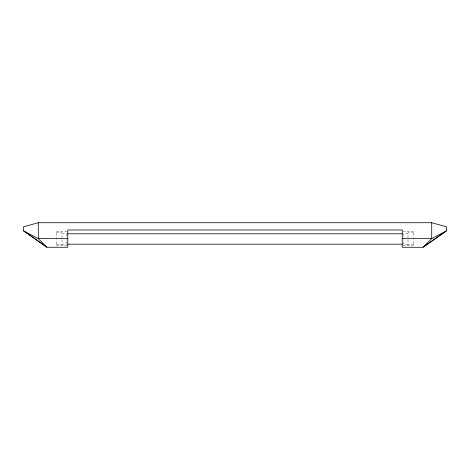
<?xml version="1.0" encoding="UTF-8"?>
<svg xmlns="http://www.w3.org/2000/svg" width="470" height="470" viewBox="0 0 470 470"><rect width="100%" height="100%" fill="white"/><g stroke="black" fill="none" stroke-linecap="round" stroke-linejoin="round"><path stroke-width="0.35" stroke-dasharray="2.35 1.76" d="M67.051 231.704L56.236 231.704L56.236 238.02M402.949 231.704L413.764 231.704L413.764 238.02M56.236 232.856L62.005 232.856L62.005 238.02M413.764 232.856L407.995 232.856L407.995 238.02M62.005 233.802L66.164 233.802L66.164 237.908M407.995 233.802L403.836 233.802L403.836 237.908M62.005 244.177L66.164 244.177L66.164 239.712M407.995 244.177L403.836 244.177L403.836 239.712M56.236 244.388L62.005 244.388L62.005 239.624M413.764 244.388L407.995 244.388L407.995 239.624M67.051 245.546L56.236 245.546L56.236 239.624M402.949 245.546L413.764 245.546L413.764 239.624"/><path stroke-width="0.7" d="M38.287 222.727L23.5 226.834L23.5 230.799L46.941 247.273L67.774 247.267L67.774 229.971L402.226 229.971L402.226 247.267L423.059 247.273L446.5 230.799L446.5 226.834L431.713 222.727L38.287 222.727L38.287 238.625L46.941 247.273L23.5 230.799L38.287 238.625L67.774 238.625M67.774 233.802L402.226 233.802M402.226 238.625L431.713 238.625L446.494 230.799L423.059 247.273L431.713 238.625L431.713 222.727M67.774 244.177L402.226 244.177"/></g></svg>
